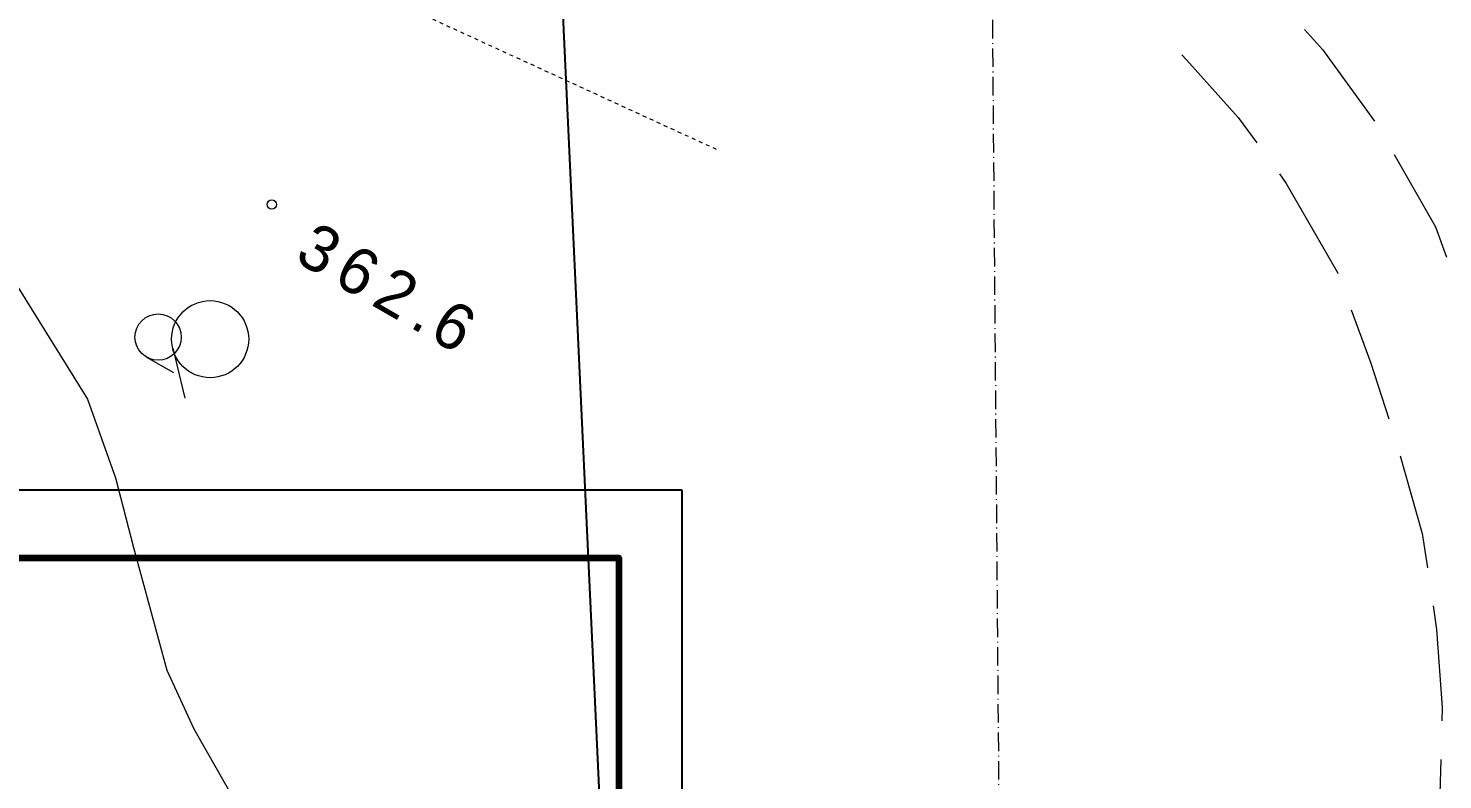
# Model space of a CAD drawing. Header units: millimetres. Extents: x 432273 to 1023813, y -32657 to 705940.
# Drawn here: x 779430 to 825289, y 425267 to 449652 of the extents above; entities that cross this region are included whole.
import ezdxf

# ---------------------------------------------------------------- set-up
doc = ezdxf.new("R2010")
doc.units = ezdxf.units.MM
doc.header["$LTSCALE"] = 100
for name, pattern in [('56201', [2.5, 1.25, -1.25]), ('56301', [0.5, 0.25, -0.25]), ('SXF_一点短鎖線', [9.25, 6, -1.5, 0.25, -1.5])]:
    doc.linetypes.add(name, pattern=pattern)
doc.layers.get('Defpoints').update_dxf_attribs({"color": 153})
for name, color, linetype, lineweight in [('D-BGD', 7, 'Continuous', 13), ('D-TTL', 2, 'Continuous', 140), ('●予備設計_LP横断', 7, 'Continuous', 13)]:
    doc.layers.add(name, color=color, linetype=linetype, lineweight=lineweight)
doc.styles.add('Style-WORKING', font='WORKING.shx')

# ---------------------------------------------------------------- blocks, each defined once
blk = doc.blocks.new('M6331')
at = {"layer": '●予備設計_LP横断', "linetype": 'Continuous', "lineweight": 9}
blk.add_line((0, -0.75), (1, -0.75), dxfattribs=at)
blk.add_circle((0, 0), 0.75, dxfattribs=at)
blk = doc.blocks.new('M7312')
at = {"layer": '●予備設計_LP横断', "linetype": 'Continuous', "lineweight": 20}
blk.add_circle((0, -0.001000000003841706), 0.15, dxfattribs=at)
blk = doc.blocks.new('21311212131313131')
at = {"layer": 'D-BGD', "linetype": 'Continuous'}
blk.add_line((2593250.251263618, -1207992.851187008), (2594861.124972264, -1207565.939492897), dxfattribs=at)
at = {"layer": 'D-BGD', "linetype": 'Continuous', "extrusion": (-0.04120929659473742, -0.8430281353367061, 0.5362885015594532), "elevation": 1070950.517216582}
blk.add_lwpolyline([(2659583.20683602, -250004.481623771), (2661074.891508995, -249881.2639534631), (2663328.341762607, -249919.1770827912)], dxfattribs=at)
at = {"layer": 'D-BGD', "linetype": 'Continuous', "extrusion": (0.01613509767954944, -0.001764516136741815, 0.9998682638756342), "elevation": 407206.5764753833}
blk.add_lwpolyline([(-880464.7868655326, -2691587.816855406), (-878827.187887686, -2693744.145168826), (-878345.6353582715, -2694668.285874583)], dxfattribs=at)
at = {"layer": 'D-BGD', "linetype": 'Continuous', "extrusion": (0.007644564263134912, 0.02862061039810175, 0.9995611143385216), "elevation": 349583.5658930626}
blk.add_lwpolyline([(-2809425.194485285, 469243.2777175399), (-2811648.509071718, 467859.2627218342), (-2812676.156430462, 467386.6722354985)], dxfattribs=at)
at = {"layer": 'D-BGD', "linetype": 'Continuous', "extrusion": (0.01494686611510404, 0.004948735520561582, 0.999876042922364), "elevation": 396305.1935925962}
blk.add_lwpolyline([(2585483.172623839, -1171794.982559944), (2587200.967058346, -1171123.212574777), (2588999.549666759, -1170493.386243046)], dxfattribs=at)
at = {"layer": 'D-BGD', "linetype": 'Continuous', "extrusion": (-0.02120757585919649, 0.04458132046603195, 0.9987806288628557), "elevation": 256090.704882312}
blk.add_lwpolyline([(-1828496.603600068, 2182452.350062792), (-1829328.161555941, 2182189.024629577), (-1832145.52448534, 2181601.606355485)], dxfattribs=at)
at = {"layer": 'D-BGD', "linetype": 'Continuous', "extrusion": (0.036698462177705, -0.0318093358031298, 0.9988199983127869), "elevation": 495276.3650343113}
blk.add_lwpolyline([(808529.0485351549, -2701670.252324663), (808900.017110077, -2701748.605772892), (812070.3611111189, -2702782.151937855), (812102.5950075944, -2702798.733185381)], dxfattribs=at)
at = {"layer": 'D-BGD', "linetype": 'Continuous', "elevation": 362999.9803800859, "flags": 128}
blk.add_lwpolyline([(2582629.865188444, -1217971.807127189), (2585932.974528011, -1216675.727912845), (2588101.173161236, -1215451.499577644), (2590642.99938632, -1213519.778236577), (2594956.543531554, -1210723.639640077), (2597495.936279913, -1209758.47868365), (2599745.51597291, -1209124.879745524), (2603702.456388657, -1207961.004448387), (2605582.301673419, -1207053.176692555), (2612225.416686196, -1203085.809750228), (2618499.42574368, -1197962.168344579), (2621671.458942007, -1196424.46744861), (2625252.358364811, -1194987.471027581), (2629637.375555307, -1194357.771005328), (2641461.835348096, -1195042.946489309), (2646409.446194947, -1195601.34081978), (2654684.043988761, -1197310.709309356), (2659738.743383475, -1198610.610876645)], dxfattribs=at)
at = {"layer": 'D-BGD', "linetype": '56201', "flags": 128}
blk.add_lwpolyline([(2568462.499159067, -1218671.727151038), (2573216.133475878, -1214657.261234221), (2578555.402982747, -1207403.054085073), (2582206.043076199, -1200224.241864616), (2586430.970720431, -1190494.899685474)], dxfattribs=at)
at = {"layer": 'D-BGD', "linetype": 'Continuous'}
for points in [[(2600759.056470842, -1166962.49256949, 363259.9803660331), (2601520.232446133, -1166831.970271929, 363249.9803665736), (2604052.919729792, -1166599.60326928, 363209.9803687356), (2604485.161353285, -1166601.380550752, 363239.9803671141)], [(2583049.021797914, -1175474.911740699, 363529.9803514398), (2583204.726426823, -1175319.6021682, 363549.9803503588), (2585040.542314067, -1173611.304960932, 363509.9803525208), (2585852.981167981, -1172993.54853964, 363497.9803531693)]]:
    blk.add_polyline3d(points, dxfattribs=at)
blk.add_circle((2592930.214466168, -1206785.056072922), 1249.87493244507, dxfattribs=at)
at = {"layer": 'Defpoints', "linetype": 'Continuous', "flags": 128}
blk.add_lwpolyline([(2358657.059380054, -1194799.650220598), (2527728.874220211, -1199242.098534629), (2831012.699209931, -1178777.620171813)], dxfattribs=at)
at = {"layer": 'D-BGD', "linetype": 'Continuous', "lineweight": 20, "xscale": 1000, "yscale": 1000, "zscale": 1000, "rotation": 61.30205960440028}
blk.add_blockref('M7312', (2588517.400987864, -1204876.354789615, 362612.980401003), dxfattribs=at)
at = {"layer": 'D-BGD', "linetype": 'Continuous', "lineweight": 9, "xscale": 1000, "yscale": 1000, "zscale": 1000, "rotation": 61.30205960440028}
blk.add_blockref('M6331', (2592896.764948606, -1208471.96222496), dxfattribs=at)
at = {"layer": 'D-BGD', "linetype": 'Continuous', "insert": (2590330.663164125, -1204158.944589468, 362612.980401003), "char_height": 1499.999918925975, "attachment_point": 7, "rotation": 61.302059604400284, "line_spacing_factor": 0.7228915662650602, "style": 'Style-WORKING'}
blk.add_mtext('\\T1.287;362.6', dxfattribs=at)

msp = doc.modelspace()

# ---------------------------------------------------------------- linework, layer by layer
at = {"layer": 'D-BGD', "linetype": 'SXF_一点短鎖線'}
msp.add_line((809439.5635020914, 601616.3288570545, 353999.9803768478), (810951.2278745356, 417867.5866370103, 353999.9803768478), dxfattribs=at)
at = {"layer": 'D-TTL', "elevation": 354000.0000000001}
msp.add_lwpolyline([(718577.1004867554, 377464.6998780537), (718577.1004867554, 432464.6998780537), (798577.1004867554, 432464.6998780537), (798577.1004867554, 377464.6998780537)], close=True, dxfattribs=at)
at = {"layer": 'Defpoints', "color": 1, "elevation": 354000.0000000001}
msp.add_lwpolyline([(800627.1004867554, 434664.6998780537), (716527.1004867554, 434664.6998780537), (716527.1004867554, 375264.6998780537), (800627.1004867554, 375264.6998780537)], close=True, dxfattribs=at)

# ---------------------------------------------------------------- block references
at = {"layer": 'D-BGD', "linetype": '56301', "rotation": 268.807065034117}
msp.add_blockref('21311212131313131', (2045832.052429549, 3006806.859927195, 354000.0000000001), dxfattribs=at)

doc.saveas('drawing.dxf')
